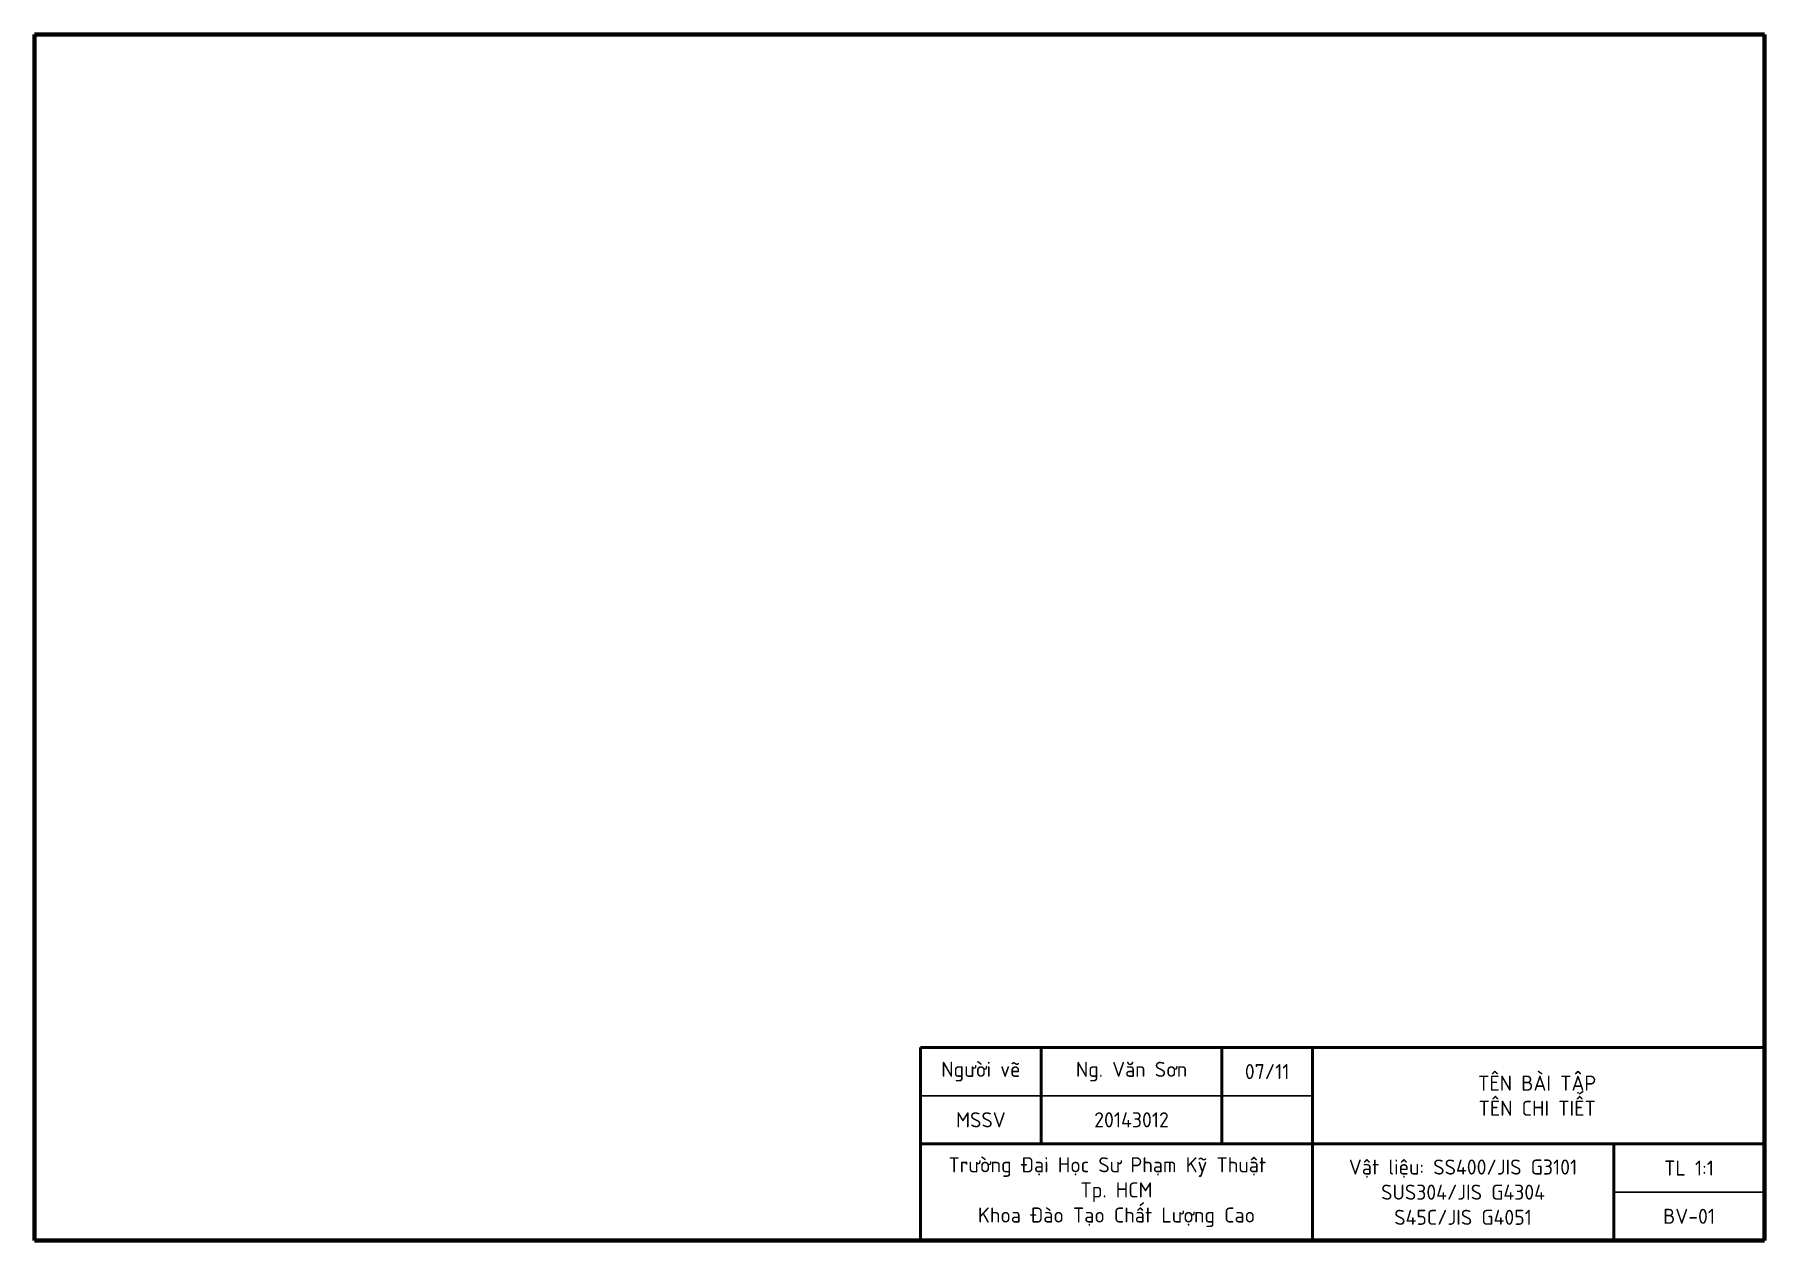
# Paper-space layout 'A4_Lanscapse' of a CAD drawing. Header units: millimetres. Extents: x -18 to 269, y -5 to 195.
import ezdxf

# ---------------------------------------------------------------- set-up
doc = ezdxf.new("R2010")
doc.units = ezdxf.units.MM
doc.header["$LTSCALE"] = 0.7
for name, color, linetype, lineweight in [('CON', 7, 'Continuous', 50), ('DIM', 94, 'Continuous', 25), ('KHUNGBV', 5, 'Continuous', 70), ('TEXT', 7, 'Continuous', 25)]:
    doc.layers.add(name, color=color, linetype=linetype, lineweight=lineweight)
doc.styles.add('TCVN-7284', font='tcvn+7284-2003r.ttf')

psp = doc.layouts.new('A4_Lanscapse')

# ---------------------------------------------------------------- linework, layer by layer
at = {"layer": 'CON'}
for p, q in [((128.89, -4.7), (128.89, 27.3)), ((128.89, 27.3), (268.89, 27.3)), ((148.89, 11.3), (148.89, 27.3)), ((178.89, 11.3), (178.89, 27.3)), ((193.89, -4.7), (193.89, 27.3)), ((128.89, 11.3), (268.89, 11.3)), ((243.89, -4.7), (243.89, 11.3))]:
    psp.add_line(p, q, dxfattribs=at)
at = {"layer": 'DIM'}
for p, q in [((128.89, 19.3), (193.89, 19.3)), ((243.89, 3.3), (268.89, 3.3))]:
    psp.add_line(p, q, dxfattribs=at)
at = {"layer": 'KHUNGBV'}
for p, q in [((268.89, 195.3), (-18.11, 195.3)), ((-18.11, 195.3), (-18.11, -4.7)), ((268.89, -4.7), (268.89, 195.3)), ((-18.11, -4.7), (268.89, -4.7))]:
    psp.add_line(p, q, dxfattribs=at)

# ---------------------------------------------------------------- texts
at = {"layer": 'TEXT', "char_height": 2.5, "attachment_point": 5, "style": 'TCVN-7284'}
for s, insert, width in [('Người vẽ', (138.89, 23.3), 20), ('Ng. Văn Sơn', (163.89, 23.3), 30), ('07/11', (186.39, 23.3), 15), ('TÊN BÀI TẬP\\PTÊN CHI TIẾT', (231.19, 19.3), 74.5938), ('MSSV', (138.89, 15.3), 20), ('20143012', (163.89, 15.3), 30), ('  Trường Đại Học Sư Phạm Kỹ Thuật     Tp. HCM\\PKhoa Đào Tạo Chất Lượng Cao', (161.39, 3.3), 65), ('Vật liệu: SS400/JIS G3101\\PSUS304/JIS G4304\\PS45C/JIS G4051 ', (218.89, 3.3), 50), ('TL 1:1', (256.39, 7.3), 25), ('BV-01', (256.39, -0.7), 25)]:
    psp.add_mtext(s, dxfattribs=dict(at, insert=insert, width=width))

doc.saveas('drawing.dxf')
